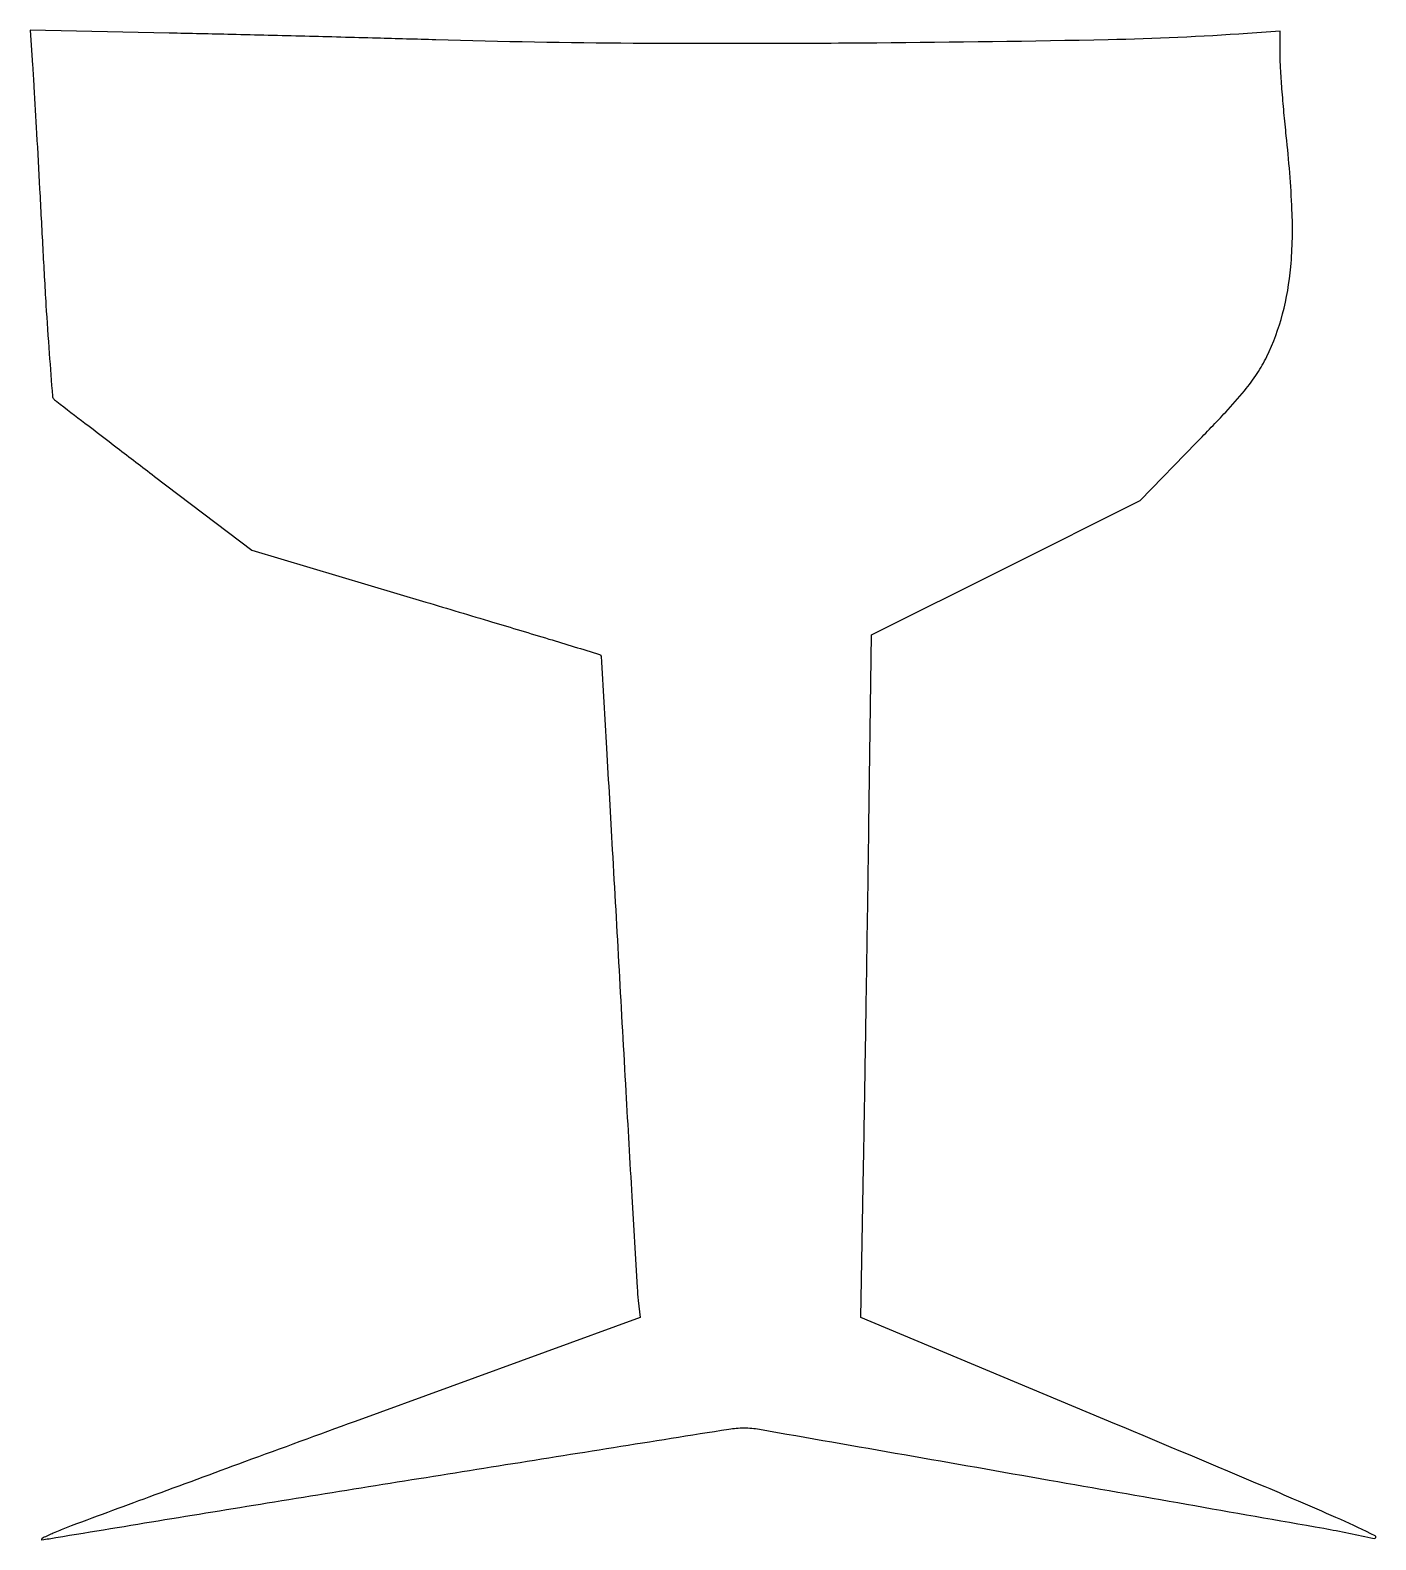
# Model space of a CAD drawing. Extents: x 0 to 322, y 0 to 361.
import ezdxf

# ---------------------------------------------------------------- set-up
doc = ezdxf.new("R2010")
doc.units = 0

msp = doc.modelspace()

# ---------------------------------------------------------------- linework, layer by layer
msp.add_lwpolyline([(0.547445, 352.883526, -0.003036), (0.870618, 347.757191, -0.000375), (1.498949, 336.575926, -0.000443), (2.223536, 323.293774, -0.000366), (2.972641, 309.140902, 0.002114), (3.740766, 295.530246, 0.003407), (4.523079, 283.943838, 0.000662), (5.293677, 273.764213, 0.191228), (5.659098, 273.016864, 0.021024), (6.338835, 272.44886, 0.000115), (13.081622, 267.282245, 0.000502), (20.774984, 261.402331, 0.000319), (29.746425, 254.568927), (52.992849, 236.88593), (94.608631, 224.497425, -0.000483), (110.582206, 219.725476, -0.000797), (124.06954, 215.658609, -0.000044), (136.214663, 211.974148, -0.154643), (136.461905, 211.80446, -0.152202), (136.568372, 211.521921, -0.000015), (137.849302, 189.558185, -0.000455), (139.242337, 165.279531, -0.000275), (140.851459, 136.5, 0.00028), (142.475289, 107.463336, 0.000432), (143.915769, 82.347179, 0.000133), (145.190534, 60.551377, 0.013067), (145.452597, 57.469119), (145.901672, 53.438237), (77.700836, 28.546889, 0.000443), (51.273439, 18.875122, 0.000676), (28.358996, 10.430842, 0.00023), (8.569169, 3.097273, 0.018253), (5.5, 1.829047, 0.002055), (3.043249, 0.695012, 0.123042), (2.666743, 0.389659, 0.667101), (2.758508, 0.233788, 0.006488), (4.5, 0.498542, -0.000779), (56.689451, 9.043485, -0.000656), (111.992953, 17.935421, -0.000083), (167.122344, 26.715861, -0.039465), (170.716638, 27, -0.043373), (174.470267, 26.673774, -0.000062), (243.749316, 14.531181, -0.000211), (309.438718, 2.980705, -0.012089), (321.5, 0.55266, 0.884891), (321.728096, 1.187732, 0.012569), (313.510753, 5.073053, 0.004344), (295.475972, 12.865343, 0.000667), (259.464614, 27.998319), (198.718506, 53.430236), (199.353887, 89.465118, 0.00032), (199.643491, 106.509429, 0.000155), (199.992984, 128.299348, 0.000154), (200.342867, 150.989887, 0.000222), (200.6373, 171.064578), (201.285332, 216.629155), (233.392666, 232.724884), (265.5, 248.820614), (279.035534, 262.660307, 0.005361), (286.01841, 269.954944, 0.016936), (290.474367, 275.045987, 0.024709), (293.528219, 279.184691, 0.033597), (295.83005, 283.213141, 0.048814), (299.606463, 293.41903, 0.042178), (301.568804, 304.678937, 0.033492), (301.859085, 318.318409, 0.015518), (300.5, 336, -0.003928), (299.939542, 341.591953, -0.003848), (299.462864, 347.230311, -0.00379), (299.120236, 352.183273, -0.014512), (299.019879, 355.273399), (299, 361.046797), (291.25, 360.494746, -0.012738), (257.899459, 358.971679, -0.003057), (202.508527, 358.193586, -0.003316), (144.207052, 358.11783, -0.006189), (97, 358.954008, 0.000768), (82.926553, 359.35595, 0.000421), (65.687459, 359.807246, 0.00042), (48.18577, 360.235943, 0.000671), (33.233902, 360.569533), (-0.032196, 361.267051)], format="xyb", close=True)

doc.saveas('drawing.dxf')
